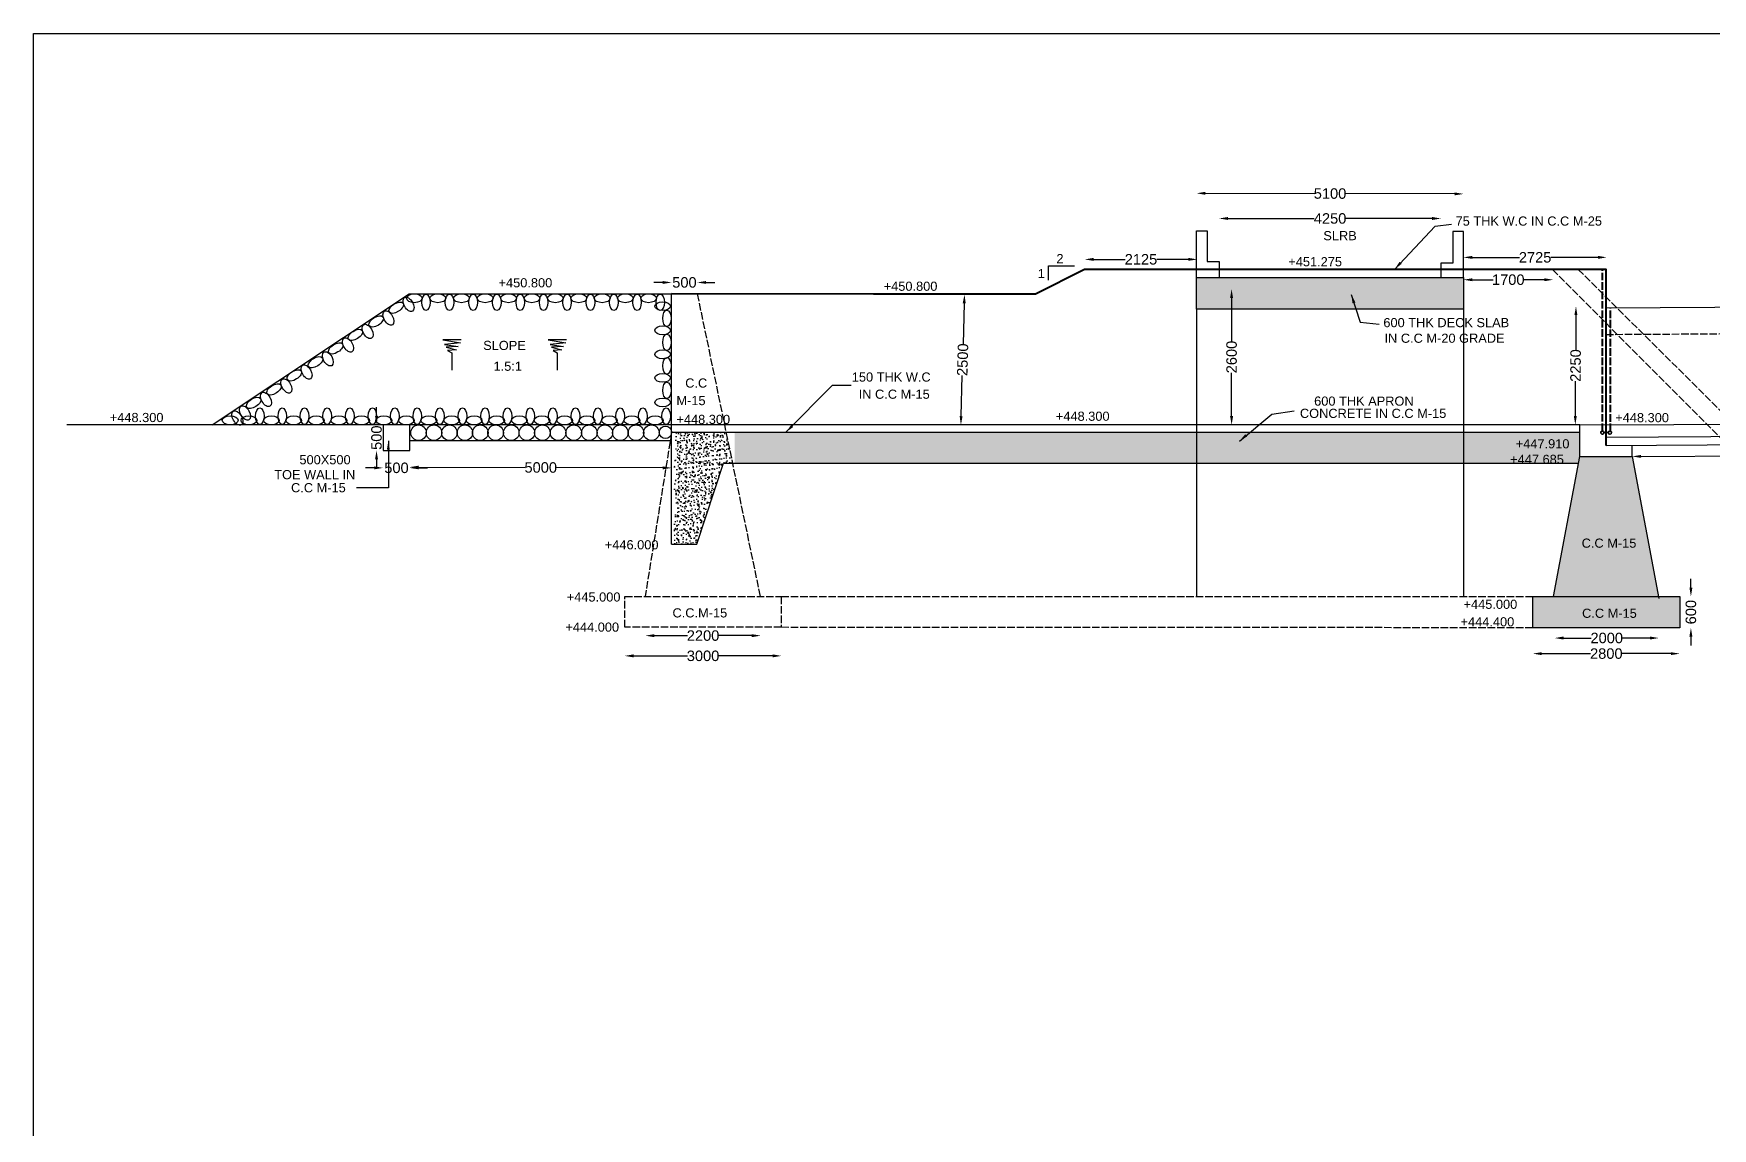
# Model space of a CAD drawing. Header units: millimetres. Extents: x 3753 to 102774, y 3437 to 71233.
# Drawn here: x 3753 to 35837, y 40430 to 61348 of the extents above; entities that cross this region are included whole.
import ezdxf

# ---------------------------------------------------------------- set-up
doc = ezdxf.new("R2010")
doc.units = ezdxf.units.MM
doc.header["$MEASUREMENT"] = 0
doc.linetypes.add('ACAD_ISO02W100', pattern=[15, 12, -3])
for name, color, linetype in [('DIM', 7, 'Continuous'), ('DWG', 7, 'Continuous'), ('TEXT', 7, 'Continuous')]:
    doc.layers.add(name, color=color, linetype=linetype)
doc.styles.get("Standard").update_dxf_attribs({"font": 'arial.ttf'})
doc.dimstyles.get("Standard").update_dxf_attribs({"dimtxt": 200, "dimasz": 170, "dimexe": 0.18, "dimexo": 0.0625, "dimgap": 0.09, "dimtad": 0, "dimdec": 0, "dimzin": 0, "dimdsep": 46, "dimtxsty": 'Standard', "dimcen": 0.09, "dimse1": 1, "dimse2": 1, "dimadec": 0, "dimazin": 0, "dimtfac": 1, "dimtdec": 0, "dimtofl": 0, "dimtmove": 0, "dimatfit": 3, "dimfxl": 1, "dimtolj": 1, "dimtzin": 0, "dimarcsym": 0})
pattern_1 = [(50, (0, 0), (179.31505, -15.68803), [18.75, -206.25]), (355, (0, 0), (-34.68783, 188.04803), [15, -165]), (100.4514, (14.94, -1.3), (144.62735, 172.3599), [15.93505, -175.28553]), (46.1842, (0, 50), (266.81026, -41.37975), [28.125, -309.375]), (96.6356, (22.23, 46.55), (233.6657, 243.5295), [23.9026, -262.9282]), (351.1842, (0, 50), (233.6655, 243.5297), [22.5, -247.5]), (21, (25, 37.5), (149.22676, -100.65472), [18.75, -206.25]), (326, (25, 37.5), (60.82883, 181.2875), [15, -165]), (71.4514, (37.44, 29.11), (210.05566, 80.63262), [15.93505, -175.28553]), (37.5, (0, 0), (3.039964, 83.223463), [0, -163, 0, -167.5, 0, -165.625]), (7.5, (0, 0), (65.76738, 98.60293), [0, -95.5, 0, -159.25, 0, -63.125]), (327.5, (-55.75, 0), (133.45561, -5.63872), [0, -62.5, 0, -195, 0, -258.75]), (317.5, (-80.75, 0), (145.79654, 25.02625), [0, -81.25, 0, -129.5, 0, -183.75])]

# ---------------------------------------------------------------- blocks, each defined once
blk = doc.blocks.new('*D1')
at = {"layer": 'Defpoints', "color": 0, "transparency": 16777216}
for p in [(10433, 53384), (10943, 53384), (10943, 53050)]:
    blk.add_point(p, dxfattribs=at)
at = {"layer": 'DIM', "color": 0, "lineweight": -2, "transparency": 16777216}
for p, q in [((10263, 53050), (10093, 53050)), ((11113, 53050), (11283, 53050))]:
    blk.add_line(p, q, dxfattribs=at)
at = {"layer": 'DIM', "color": 0, "transparency": 16777216}
for points in [[(10263, 53079), (10263, 53022), (10433, 53050)], [(11113, 53079), (11113, 53022), (10943, 53050)]]:
    blk.add_solid(points, dxfattribs=at)
at = {"layer": 'DIM', "color": 0, "transparency": 16777216, "insert": (10688, 53050), "char_height": 200, "attachment_point": 5}
blk.add_mtext('\\A1;500', dxfattribs=at)
blk = doc.blocks.new('*D2')
at = {"layer": 'Defpoints', "color": 0, "transparency": 16777216}
for p in [(10943, 53050), (15947, 53050), (15947, 53036)]:
    blk.add_point(p, dxfattribs=at)
at = {"layer": 'DIM', "color": 0, "lineweight": -2, "transparency": 16777216}
for p, q in [((11113, 53064), (13147, 53058)), ((15777, 53051), (13743, 53057))]:
    blk.add_line(p, q, dxfattribs=at)
at = {"layer": 'DIM', "color": 0, "transparency": 16777216}
for points in [[(11113, 53093), (11113, 53036), (10943, 53065)], [(15777, 53079), (15777, 53022), (15947, 53050)]]:
    blk.add_solid(points, dxfattribs=at)
at = {"layer": 'DIM', "color": 0, "transparency": 16777216, "insert": (13445, 53057), "char_height": 200, "attachment_point": 5, "rotation": 359.8353}
blk.add_mtext('\\A1;5000', dxfattribs=at)
blk = doc.blocks.new('*D3')
at = {"layer": 'Defpoints', "color": 0, "transparency": 16777216}
for p in [(15444, 49819), (17649, 49845), (17649, 49819)]:
    blk.add_point(p, dxfattribs=at)
at = {"layer": 'DIM', "color": 0, "lineweight": -2, "transparency": 16777216}
for p, q in [((15614, 49845), (16247, 49845)), ((17479, 49845), (16847, 49845))]:
    blk.add_line(p, q, dxfattribs=at)
at = {"layer": 'DIM', "color": 0, "transparency": 16777216}
for points in [[(15614, 49873), (15614, 49816), (15444, 49845)], [(17479, 49873), (17479, 49816), (17649, 49845)]]:
    blk.add_solid(points, dxfattribs=at)
at = {"layer": 'DIM', "color": 0, "transparency": 16777216, "insert": (16547, 49845), "char_height": 200, "attachment_point": 5}
blk.add_mtext('\\A1;2200', dxfattribs=at)
blk = doc.blocks.new('*D4')
at = {"layer": 'Defpoints', "color": 0, "transparency": 16777216}
for p in [(15049, 49471), (18045, 49471), (18045, 49458)]:
    blk.add_point(p, dxfattribs=at)
at = {"layer": 'DIM', "color": 0, "lineweight": -2, "transparency": 16777216}
for p, q in [((15219, 49458), (16248, 49458)), ((17875, 49458), (16845, 49458))]:
    blk.add_line(p, q, dxfattribs=at)
at = {"layer": 'DIM', "color": 0, "transparency": 16777216}
for points in [[(15219, 49487), (15219, 49430), (15049, 49458)], [(17875, 49487), (17875, 49430), (18045, 49458)]]:
    blk.add_solid(points, dxfattribs=at)
at = {"layer": 'DIM', "color": 0, "transparency": 16777216, "insert": (16547, 49458), "char_height": 200, "attachment_point": 5}
blk.add_mtext('\\A1;3000', dxfattribs=at)
blk = doc.blocks.new('*D5')
at = {"layer": 'Defpoints', "color": 0, "transparency": 16777216}
for p in [(16435, 56593), (15947, 56376), (16435, 56376)]:
    blk.add_point(p, dxfattribs=at)
at = {"layer": 'DIM', "color": 0, "lineweight": -2, "transparency": 16777216}
for p, q in [((15777, 56593), (15607, 56593)), ((16605, 56593), (16775, 56593))]:
    blk.add_line(p, q, dxfattribs=at)
at = {"layer": 'DIM', "color": 0, "transparency": 16777216}
for points in [[(15777, 56621), (15777, 56565), (15947, 56593)], [(16605, 56621), (16605, 56565), (16435, 56593)]]:
    blk.add_solid(points, dxfattribs=at)
at = {"layer": 'DIM', "color": 0, "transparency": 16777216, "insert": (16191, 56593), "char_height": 200, "attachment_point": 5}
blk.add_mtext('\\A1;500', dxfattribs=at)
blk = doc.blocks.new('*D6')
at = {"layer": 'Defpoints', "color": 0, "transparency": 16777216}
for p in [(21478, 56367), (21543, 56365), (21409, 53870)]:
    blk.add_point(p, dxfattribs=at)
at = {"layer": 'DIM', "color": 0, "lineweight": -2, "transparency": 16777216}
for p, q in [((21539, 56195), (21517, 55417)), ((21479, 54038), (21501, 54817))]:
    blk.add_line(p, q, dxfattribs=at)
at = {"layer": 'DIM', "color": 0, "transparency": 16777216}
for points in [[(21510, 56196), (21567, 56195), (21543, 56365)], [(21451, 54039), (21507, 54037), (21474, 53868)]]:
    blk.add_solid(points, dxfattribs=at)
at = {"layer": 'DIM', "color": 0, "transparency": 16777216, "insert": (21509, 55117), "char_height": 200, "attachment_point": 5, "rotation": 88.4198}
blk.add_mtext('\\A1;2500', dxfattribs=at)
blk = doc.blocks.new('*D7')
at = {"layer": 'Defpoints', "color": 0, "transparency": 16777216}
for p in [(23840, 57034), (23840, 56843), (25992, 56843)]:
    blk.add_point(p, dxfattribs=at)
at = {"layer": 'DIM', "color": 0, "lineweight": -2, "transparency": 16777216}
for p, q in [((24010, 57034), (24615, 57034)), ((25822, 57034), (25217, 57034))]:
    blk.add_line(p, q, dxfattribs=at)
at = {"layer": 'DIM', "color": 0, "transparency": 16777216}
for points in [[(24010, 57062), (24010, 57006), (23840, 57034)], [(25822, 57062), (25822, 57006), (25992, 57034)]]:
    blk.add_solid(points, dxfattribs=at)
at = {"layer": 'DIM', "color": 0, "transparency": 16777216, "insert": (24916, 57034), "char_height": 200, "attachment_point": 5}
blk.add_mtext('\\A1;2125', dxfattribs=at)
blk = doc.blocks.new('*D8')
at = {"layer": 'Defpoints', "color": 0, "transparency": 16777216}
for p in [(26603, 56466), (26648, 56466), (26603, 53870)]:
    blk.add_point(p, dxfattribs=at)
at = {"layer": 'DIM', "color": 0, "lineweight": -2, "transparency": 16777216}
for p, q in [((26648, 56296), (26648, 55468)), ((26648, 54040), (26648, 54868))]:
    blk.add_line(p, q, dxfattribs=at)
at = {"layer": 'DIM', "color": 0, "transparency": 16777216}
for points in [[(26619, 56296), (26676, 56296), (26648, 56466)], [(26619, 54040), (26676, 54040), (26648, 53870)]]:
    blk.add_solid(points, dxfattribs=at)
at = {"layer": 'DIM', "color": 0, "transparency": 16777216, "insert": (26648, 55168), "char_height": 200, "attachment_point": 5, "rotation": 90}
blk.add_mtext('\\A1;2600', dxfattribs=at)
blk = doc.blocks.new('*D9')
at = {"layer": 'Defpoints', "color": 0, "transparency": 16777216}
for p in [(30650, 57815), (26410, 56994), (30650, 56994)]:
    blk.add_point(p, dxfattribs=at)
at = {"layer": 'DIM', "color": 0, "lineweight": -2, "transparency": 16777216}
for p, q in [((26580, 57815), (28228, 57815)), ((30480, 57815), (28832, 57815))]:
    blk.add_line(p, q, dxfattribs=at)
at = {"layer": 'DIM', "color": 0, "transparency": 16777216}
for points in [[(26580, 57844), (26580, 57787), (26410, 57815)], [(30480, 57844), (30480, 57787), (30650, 57815)]]:
    blk.add_solid(points, dxfattribs=at)
at = {"layer": 'DIM', "color": 0, "transparency": 16777216, "insert": (28530, 57815), "char_height": 200, "attachment_point": 5}
blk.add_mtext('\\A1;4250', dxfattribs=at)
blk = doc.blocks.new('*D10')
at = {"layer": 'Defpoints', "color": 0, "transparency": 16777216}
for p in [(31079, 58285), (25977, 57578), (31077, 57566)]:
    blk.add_point(p, dxfattribs=at)
at = {"layer": 'DIM', "color": 0, "lineweight": -2, "transparency": 16777216}
for p, q in [((26148, 58296), (28230, 58291)), ((30909, 58285), (28827, 58290))]:
    blk.add_line(p, q, dxfattribs=at)
at = {"layer": 'DIM', "color": 0, "transparency": 16777216}
for points in [[(26148, 58325), (26148, 58268), (25978, 58297)], [(30909, 58313), (30909, 58257), (31079, 58285)]]:
    blk.add_solid(points, dxfattribs=at)
at = {"layer": 'DIM', "color": 0, "transparency": 16777216, "insert": (28529, 58291), "char_height": 200, "attachment_point": 5, "rotation": 359.8649}
blk.add_mtext('\\A1;5100', dxfattribs=at)
blk = doc.blocks.new('*D11')
at = {"layer": 'Defpoints', "color": 0, "transparency": 16777216}
for p in [(31077, 57061), (33818, 57072), (33818, 57061)]:
    blk.add_point(p, dxfattribs=at)
at = {"layer": 'DIM', "color": 0, "lineweight": -2, "transparency": 16777216}
for p, q in [((31247, 57072), (32147, 57072)), ((33648, 57072), (32749, 57072))]:
    blk.add_line(p, q, dxfattribs=at)
at = {"layer": 'DIM', "color": 0, "transparency": 16777216}
for points in [[(31247, 57101), (31247, 57044), (31077, 57072)], [(33648, 57101), (33648, 57044), (33818, 57072)]]:
    blk.add_solid(points, dxfattribs=at)
at = {"layer": 'DIM', "color": 0, "transparency": 16777216, "insert": (32448, 57072), "char_height": 200, "attachment_point": 5}
blk.add_mtext('\\A1;2725', dxfattribs=at)
blk = doc.blocks.new('*D12')
at = {"layer": 'Defpoints', "color": 0, "transparency": 16777216}
for p in [(31077, 56687), (32793, 56687), (32793, 56645)]:
    blk.add_point(p, dxfattribs=at)
at = {"layer": 'DIM', "color": 0, "lineweight": -2, "transparency": 16777216}
for p, q in [((31247, 56645), (31646, 56645)), ((32623, 56645), (32224, 56645))]:
    blk.add_line(p, q, dxfattribs=at)
at = {"layer": 'DIM', "color": 0, "transparency": 16777216}
for points in [[(31247, 56673), (31247, 56617), (31077, 56645)], [(32623, 56673), (32623, 56617), (32793, 56645)]]:
    blk.add_solid(points, dxfattribs=at)
at = {"layer": 'DIM', "color": 0, "transparency": 16777216, "insert": (31935, 56645), "char_height": 200, "attachment_point": 5}
blk.add_mtext('\\A1;1700', dxfattribs=at)
blk = doc.blocks.new('*D13')
at = {"layer": 'Defpoints', "color": 0, "transparency": 16777216}
for p in [(33229, 56139), (33484, 56138), (33471, 53870)]:
    blk.add_point(p, dxfattribs=at)
at = {"layer": 'DIM', "color": 0, "lineweight": -2, "transparency": 16777216}
for p, q in [((33228, 55969), (33224, 55306)), ((33217, 54042), (33221, 54705))]:
    blk.add_line(p, q, dxfattribs=at)
at = {"layer": 'DIM', "color": 0, "transparency": 16777216}
for points in [[(33200, 55970), (33256, 55969), (33229, 56139)], [(33188, 54042), (33245, 54042), (33216, 53872)]]:
    blk.add_solid(points, dxfattribs=at)
at = {"layer": 'DIM', "color": 0, "transparency": 16777216, "insert": (33222, 55006), "char_height": 200, "attachment_point": 5, "rotation": 89.6691}
blk.add_mtext('\\A1;2250', dxfattribs=at)
blk = doc.blocks.new('*D16')
at = {"layer": 'Defpoints', "color": 0, "transparency": 16777216}
for p in [(34302, 53268), (46315, 53324), (46315, 53323)]:
    blk.add_point(p, dxfattribs=at)
at = {"layer": 'DIM', "color": 0, "lineweight": -2, "transparency": 16777216}
for p, q in [((34472, 53270), (39942, 53295)), ((46145, 53323), (40675, 53298))]:
    blk.add_line(p, q, dxfattribs=at)
at = {"layer": 'DIM', "color": 0, "transparency": 16777216}
for points in [[(34472, 53298), (34472, 53242), (34302, 53269)], [(46145, 53351), (46145, 53295), (46315, 53324)]]:
    blk.add_solid(points, dxfattribs=at)
at = {"layer": 'DIM', "color": 0, "transparency": 16777216, "insert": (40308, 53296), "char_height": 200, "attachment_point": 5, "rotation": 0.2611}
blk.add_mtext('\\A1;12000', dxfattribs=at)
blk = doc.blocks.new('*D22')
at = {"layer": 'Defpoints', "color": 0, "transparency": 16777216}
for p in [(32405, 49996), (35212, 49996), (35212, 49501)]:
    blk.add_point(p, dxfattribs=at)
at = {"layer": 'DIM', "color": 0, "lineweight": -2, "transparency": 16777216}
for p, q in [((32575, 49501), (33508, 49501)), ((35042, 49501), (34109, 49501))]:
    blk.add_line(p, q, dxfattribs=at)
at = {"layer": 'DIM', "color": 0, "transparency": 16777216}
for points in [[(32575, 49529), (32575, 49473), (32405, 49501)], [(35042, 49529), (35042, 49473), (35212, 49501)]]:
    blk.add_solid(points, dxfattribs=at)
at = {"layer": 'DIM', "color": 0, "transparency": 16777216, "insert": (33809, 49501), "char_height": 200, "attachment_point": 5}
blk.add_mtext('\\A1;2800', dxfattribs=at)
blk = doc.blocks.new('*D23')
at = {"layer": 'Defpoints', "color": 0, "transparency": 16777216}
for p in [(32822, 49770), (34813, 49799), (34813, 49770)]:
    blk.add_point(p, dxfattribs=at)
at = {"layer": 'DIM', "color": 0, "lineweight": -2, "transparency": 16777216}
for p, q in [((32992, 49799), (33517, 49799)), ((34643, 49799), (34118, 49799))]:
    blk.add_line(p, q, dxfattribs=at)
at = {"layer": 'DIM', "color": 0, "transparency": 16777216}
for points in [[(32992, 49828), (32992, 49771), (32822, 49799)], [(34643, 49828), (34643, 49771), (34813, 49799)]]:
    blk.add_solid(points, dxfattribs=at)
at = {"layer": 'DIM', "color": 0, "transparency": 16777216, "insert": (33817, 49799), "char_height": 200, "attachment_point": 5}
blk.add_mtext('\\A1;2000', dxfattribs=at)
blk = doc.blocks.new('*D36')
at = {"layer": 'Defpoints', "color": 0, "transparency": 16777216}
for p in [(35212, 50593), (35426, 50593), (35212, 49996)]:
    blk.add_point(p, dxfattribs=at)
at = {"layer": 'DIM', "color": 0, "lineweight": -2, "transparency": 16777216}
for p, q in [((35426, 50763), (35426, 50933)), ((35426, 49826), (35426, 49656))]:
    blk.add_line(p, q, dxfattribs=at)
at = {"layer": 'DIM', "color": 0, "transparency": 16777216}
for points in [[(35397, 50763), (35454, 50763), (35426, 50593)], [(35397, 49826), (35454, 49826), (35426, 49996)]]:
    blk.add_solid(points, dxfattribs=at)
at = {"layer": 'DIM', "color": 0, "transparency": 16777216, "insert": (35426, 50294), "char_height": 200, "attachment_point": 5, "rotation": 90}
blk.add_mtext('\\A1;600', dxfattribs=at)
blk = doc.blocks.new('*D115')
at = {"layer": 'Defpoints', "color": 0, "transparency": 16777216}
for p in [(10307, 53870), (10433, 53870), (10433, 53384)]:
    blk.add_point(p, dxfattribs=at)
at = {"layer": 'TEXT', "color": 0, "lineweight": -2, "transparency": 16777216}
for p, q in [((10307, 54040), (10307, 54210)), ((10307, 53214), (10307, 53044))]:
    blk.add_line(p, q, dxfattribs=at)
at = {"layer": 'TEXT', "color": 0, "transparency": 16777216}
for points in [[(10279, 54040), (10335, 54040), (10307, 53870)], [(10279, 53214), (10335, 53214), (10307, 53384)]]:
    blk.add_solid(points, dxfattribs=at)
at = {"layer": 'TEXT', "color": 0, "transparency": 16777216, "insert": (10307, 53627), "char_height": 200, "attachment_point": 5, "rotation": 90}
blk.add_mtext('\\A1;500', dxfattribs=at)

msp = doc.modelspace()

# ---------------------------------------------------------------- hatches: boundary and pattern name
at = {"layer": 'DWG'}
h = msp.add_hatch(dxfattribs=at)
h.set_pattern_fill('AR-CONC', color=256, scale=25, style=0)
h.set_pattern_definition(pattern_1)
h.paths.add_polyline_path([(31077.2, 56687.3), (25976.7, 56687.3), (25976.7, 56085.8), (31077.2, 56085.8)])
h = msp.add_hatch(dxfattribs=at)
h.set_pattern_fill('AR-CONC', color=256, scale=25, style=0)
h.set_pattern_definition(pattern_1)
h.paths.add_polyline_path([(16985.3, 53731.3), (16000.4, 53731.3), (16000.4, 51593.8), (16428.3, 51593.8), (16938.4, 53141.5), (17108, 53141.5)])
h = msp.add_hatch(dxfattribs=at)
h.set_pattern_fill('AR-CONC', color=256, scale=25, style=0)
h.set_pattern_definition(pattern_1)
h.paths.add_polyline_path([(25976.7, 53731.3), (17151.9, 53731.3), (17151.9, 53141.5), (25976.7, 53141.5)])
h = msp.add_hatch(dxfattribs=at)
h.set_pattern_fill('AR-CONC', color=256, scale=25, style=0)
h.set_pattern_definition(pattern_1)
h.paths.add_polyline_path([(31077.2, 53731.3), (25976.7, 53731.3), (25976.7, 53141.5), (31077.2, 53141.5)])
h.paths.add_polyline_path([(33305, 53731.3), (31077.2, 53731.3), (31077.2, 53141.5), (33281.2, 53141.5), (33305, 53267.9)])
h = msp.add_hatch(dxfattribs=at)
h.set_pattern_fill('AR-CONC', color=256, scale=25, style=0)
h.set_pattern_definition(pattern_1)
h.paths.add_polyline_path([(34301.8, 53267.9), (33305, 53267.9), (32802.5, 50592.8), (34805.4, 50592.8)])
h.paths.add_polyline_path([(35211.8, 50592.8), (32405.3, 50592.8), (32405.3, 49995.8), (35211.8, 49995.8)])

# ---------------------------------------------------------------- linework, layer by layer
msp.add_lwpolyline([(102774.3, 3436.9), (3752.7, 3436.9), (3752.7, 61348.2), (102774.3, 61348.2)], close=True)
for points in [[(25976.7, 56687.3), (25976.7, 57577.6), (26181.5, 57577.6), (26181.5, 56994.1), (26410.3, 56994.1), (26410.3, 56687.3)], [(31077.2, 56687.3), (31077.2, 57565.5), (30878.5, 57565.5), (30878.5, 56964), (30649.6, 56964), (30649.6, 56687.3)], [(33805.7, 53479.1), (59825.9, 53648.6), (59825.9, 56621.5), (76098.6, 56621.5), (80008.4, 54039.8)], [(15946.8, 53731.3), (15946.8, 56375.8)], [(33799.9, 56108.3), (59821.6, 56265)], [(25976.7, 56085.8), (25976.7, 50590.1)], [(31077.2, 56085.8), (31077.2, 50590.1)], [(11921.8, 55497.9), (11574.9, 55497.9), (11911.7, 55437.3), (11608.6, 55410.4), (11867.9, 55366.7), (11638.9, 55356.6), (11834.2, 55302.8), (11665.9, 55292.7), (11746.7, 55249), (11746.7, 54915.9)], [(13935.6, 55497.9), (13588.8, 55497.9), (13925.5, 55437.3), (13622.5, 55410.4), (13881.8, 55366.7), (13652.8, 55356.6), (13848.1, 55302.8), (13679.7, 55292.7), (13760.5, 55249), (13760.5, 54915.9)], [(33305, 53869.7), (83550.4, 54052.7)], [(33305, 53869.7), (10943.3, 53869.7), (10433.4, 53869.7), (7198.7, 53869.7), (4388, 53869.7)], [(10433.4, 53869.7), (10433.4, 53384.2), (10943.3, 53384.2), (10943.3, 53869.7)], [(15946.8, 51593.8), (15946.8, 53731.3), (33305, 53731.3)], [(33305, 53267.9), (33305, 53869.7)], [(33805.7, 53636.6), (59825.9, 53801.8)], [(10943.3, 53572.4), (15946.8, 53572.4)], [(32802.5, 50592.8), (33305, 53267.9), (34301.8, 53267.9), (34812.3, 50556.1)], [(34301.8, 53267.9), (34301.8, 53477.4)], [(15946.8, 51593.8), (16428.3, 51593.8), (16938.4, 53141.5), (33281.2, 53141.5)]]:
    msp.add_lwpolyline(points, dxfattribs=at)
at = {"layer": 'DWG', "lineweight": 40}
msp.add_lwpolyline([(33805.7, 53479.1), (33805.7, 56843.5), (29167.3, 56843.5), (25333.2, 56843.5), (23839.6, 56843.5), (22903.3, 56367.2), (19801.7, 56367.2), (15946.8, 56375.8)], dxfattribs=at)
at = {"layer": 'DWG', "linetype": 'ACAD_ISO02W100', "ltscale": 12}
for points in [[(32779.6, 56843.5), (36121.8, 53494.2)], [(33272.1, 56843.5), (42085.4, 48081.9)], [(16435.3, 56375.8), (17638.7, 50590.1)], [(33799.9, 55599.8), (59821.6, 55769.9)], [(15946.8, 53731.3), (15437.7, 50590.1)], [(18042.8, 50590.1), (32405.3, 50590.1)], [(32405.3, 49995.8), (18042.8, 50003.7)]]:
    msp.add_lwpolyline(points, dxfattribs=at)
at = {"layer": 'DWG', "linetype": 'ACAD_ISO02W100', "lineweight": 40, "ltscale": 12}
for points in [[(33737.1, 53754.2), (33737.1, 56841.4)], [(33888.4, 53752.5), (33888.4, 56108.8)]]:
    msp.add_lwpolyline(points, dxfattribs=at)
at = {"layer": 'DWG'}
for points in [[(25976.7, 56687.3), (31077.2, 56687.3), (31077.2, 56085.8), (25976.7, 56085.8)], [(32405.3, 50592.8), (35211.8, 50592.8), (35211.8, 49995.8), (32405.3, 49995.8)]]:
    msp.add_lwpolyline(points, close=True, dxfattribs=at)
at = {"layer": 'DWG', "lineweight": 30}
msp.add_lwpolyline([(7166.9, 53869.7), (10932.5, 56375.8), (15946.8, 56375.8)], dxfattribs=at)
at = {"layer": 'DWG', "lineweight": 35}
msp.add_lwpolyline([(33763.8, 53724.6), (33846.7, 53724.6)], dxfattribs=at)
at = {"layer": 'DWG', "linetype": 'ACAD_ISO02W100', "ltscale": 12}
msp.add_lwpolyline([(15052.4, 50590.1), (18042.8, 50590.1), (18042.8, 50003.7), (15052.4, 50003.7)], close=True, dxfattribs=at)
at = {"layer": 'DWG', "lineweight": 30}
for centre, radius in [((11109.8, 53721), 148.7), ((11404.4, 53721), 148.7), ((11700.6, 53721), 148.7), ((11995.2, 53721), 148.7), ((12289.2, 53721), 148.7), ((12582.3, 53721), 148.7), ((12880.8, 53721), 148.7), ((13180, 53721), 148.7), ((13476.1, 53721), 148.7), ((13777.6, 53721), 148.7), ((14075.2, 53721), 148.7), ((14372.9, 53721), 148.7), ((14670, 53721), 148.7), ((14966.1, 53721), 148.7), ((15265.3, 53721), 148.7), ((15560.7, 53721), 148.7), ((15828, 53729.9), 118.8)]:
    msp.add_circle(centre, radius, dxfattribs=at)
at = {"layer": 'DWG', "lineweight": 35}
for centre in [(33733.1, 53723.7), (33877.5, 53723.7)]:
    msp.add_circle(centre, 30.8, dxfattribs=at)
at = {"layer": 'DWG'}
for centre, major_axis, ratio in [((10683.4, 56110), (131.9, 84.5), 0.5161297), ((10918.8, 56175.3), (-74.5, 130.7), 0.5630241), ((11028.3, 56291.5), (-150.5, 0), 0.5630241), ((11252.1, 56213.2), (0, -156.6), 0.5161297), ((11478.4, 56291.5), (-150.5, 0), 0.5630241), ((11702.3, 56213.2), (0, -156.6), 0.5161297), ((11929.8, 56291.5), (-150.5, 0), 0.5630241), ((12153.6, 56213.2), (0, -156.6), 0.5161297), ((12382.5, 56291.5), (-150.5, 0), 0.5630241), ((12606.3, 56213.2), (0, -156.6), 0.5161297), ((12830.1, 56291.5), (-150.5, 0), 0.5630241), ((13053.9, 56213.2), (0, -156.6), 0.5161297), ((13276.5, 56291.5), (-150.5, 0), 0.5630241), ((13500.3, 56213.2), (0, -156.6), 0.5161297), ((13724.1, 56291.5), (-150.5, 0), 0.5630241), ((13948, 56213.2), (0, -156.6), 0.5161297), ((14171.8, 56291.5), (-150.5, 0), 0.5630241), ((14395.6, 56213.2), (0, -156.6), 0.5161297), ((14618.6, 56291.5), (-150.5, 0), 0.5630241), ((14842.4, 56213.2), (0, -156.6), 0.5161297), ((15061.2, 56291.5), (-150.5, 0), 0.5630241), ((15285, 56213.2), (0, -156.6), 0.5161297), ((15506.3, 56291.5), (-150.5, 0), 0.5630241), ((15774.3, 56139.9), (-150.5, 0), 0.5630241), ((15730.1, 56213.2), (0, -156.6), 0.5161297), ((10299.8, 55848.2), (131.9, 84.5), 0.5161297), ((10535.1, 55913.5), (-74.5, 130.7), 0.5630241), ((15856.5, 55908.4), (0, -156.6), 0.5161297), ((9762.1, 55397.9), (-74.5, 130.7), 0.5630241), ((9901.8, 55591.1), (131.9, 84.5), 0.5161297), ((10137.2, 55656.4), (-74.5, 130.7), 0.5630241), ((15774.3, 55678.6), (-150.5, 0), 0.5630241), ((15856.5, 55448.7), (0, -156.6), 0.5161297), ((9140.6, 55068.4), (131.9, 84.5), 0.5161297), ((9376, 55133.7), (-74.5, 130.7), 0.5630241), ((9526.7, 55332.6), (131.9, 84.5), 0.5161297), ((15774.3, 55218.8), (-150.5, 0), 0.5630241), ((8734.4, 54817), (131.9, 84.5), 0.5161297), ((8969.8, 54882.3), (-74.5, 130.7), 0.5630241), ((15856.5, 54999.9), (0, -156.6), 0.5161297), ((8348.4, 54550.4), (131.9, 84.5), 0.5161297), ((8583.8, 54615.7), (-74.5, 130.7), 0.5630241), ((15774.3, 54770), (-150.5, 0), 0.5630241), ((15856.5, 54530), (0, -156.6), 0.5161297), ((7794.3, 54098), (-74.5, 130.7), 0.5630241), ((7959.2, 54292.2), (131.9, 84.5), 0.5161297), ((8194.6, 54357.5), (-74.5, 130.7), 0.5630241), ((15774.3, 54300.2), (-150.5, 0), 0.5630241), ((7509, 53960.1), (-150.5, 0), 0.5630241), ((7646.5, 54002.8), (-74.5, 130.7), 0.5630241), ((7867.9, 53957.7), (-150.5, 0), 0.5630241), ((8076.5, 54038.5), (0, -156.6), 0.5161297), ((8297.8, 53957.7), (-150.5, 0), 0.5630241), ((8506.4, 54038.5), (0, -156.6), 0.5161297), ((8722.7, 53957.7), (-150.5, 0), 0.5630241), ((8931.3, 54038.5), (0, -156.6), 0.5161297), ((9155.1, 53957.7), (-150.5, 0), 0.5630241), ((9363.8, 54038.5), (0, -156.6), 0.5161297), ((9587.2, 53957.7), (-150.5, 0), 0.5630241), ((9795.8, 54038.5), (0, -156.6), 0.5161297), ((10019.6, 53957.7), (-150.5, 0), 0.5630241), ((10228.3, 54038.5), (0, -156.6), 0.5161297), ((10447, 53957.7), (-150.5, 0), 0.5630241), ((10655.7, 54038.5), (0, -156.6), 0.5161297), ((10876.9, 53957.7), (-150.5, 0), 0.5630241), ((11085.6, 54038.5), (0, -156.6), 0.5161297), ((11306.9, 53957.7), (-150.5, 0), 0.5630241), ((11515.5, 54038.5), (0, -156.6), 0.5161297), ((11741.9, 53957.7), (-150.5, 0), 0.5630241), ((11950.5, 54038.5), (0, -156.6), 0.5161297), ((12171.8, 53957.7), (-150.5, 0), 0.5630241), ((12380.4, 54038.5), (0, -156.6), 0.5161297), ((12601.7, 53957.7), (-150.5, 0), 0.5630241), ((12810.3, 54038.5), (0, -156.6), 0.5161297), ((13036.1, 53957.7), (-150.5, 0), 0.5630241), ((13244.7, 54038.5), (0, -156.6), 0.5161297), ((13468.5, 53957.7), (-150.5, 0), 0.5630241), ((13677.2, 54038.5), (0, -156.6), 0.5161297), ((13901, 53957.7), (-150.5, 0), 0.5630241), ((14109.6, 54038.5), (0, -156.6), 0.5161297), ((14328.4, 53957.7), (-150.5, 0), 0.5630241), ((14537, 54038.5), (0, -156.6), 0.5161297), ((14755, 53957.7), (-150.5, 0), 0.5630241), ((14963.6, 54038.5), (0, -156.6), 0.5161297), ((15187.4, 53957.7), (-150.5, 0), 0.5630241), ((15396.1, 54038.5), (0, -156.6), 0.5161297), ((15632.5, 53957.7), (-150.5, 0), 0.5630241), ((15841.2, 54038.5), (0, -156.6), 0.5161297)]:
    msp.add_ellipse(centre, major_axis=major_axis, ratio=ratio, dxfattribs=at)
at = {"layer": 'TEXT'}
msp.add_lwpolyline([(23146.2, 56639.8), (23146.2, 56908.7), (23647, 56908.7)], dxfattribs=at)

# ---------------------------------------------------------------- texts
for s, p in [('75 THK W.C IN C.C M-25', (30928.4, 57678.9)), ('SLRB', (28400.9, 57399.9)), ('2', (23299.7, 56960.7)), ('1', (22944.3, 56675.7)), ('+451.275', (27731.5, 56901.5)), ('+450.800', (12638.6, 56499.6)), ('+450.800', (19999, 56433.7)), ('600 THK DECK SLAB', (29548.2, 55738.5)), ('IN C.C M-20 GRADE', (29569.6, 55440)), ('SLOPE', (12345, 55302.4)), ('1.5:1', (12542.7, 54905.3)), ('150 THK W.C', (19389.7, 54698.8)), ('C.C', (16206, 54583.9)), ('IN C.C M-15', (19521.1, 54370.7)), ('M-15', (16038.1, 54248.6)), ('600 THK APRON ', (28225.4, 54238.8)), ('+448.300', (5208.8, 53925.5)), ('+448.300', (16038.1, 53889.3)), ('+448.300', (23289.5, 53949.9)), ('CONCRETE IN C.C M-15', (27953.5, 54004.5)), ('+448.300', (33979.4, 53922.6)), ('+447.910', (32078, 53423.2)), ('500X500', (8833.5, 53118.4)), ('+447.685', (31972, 53125.5)), ('TOE WALL IN', (8352.2, 52833.5)), ('C.C M-15', (8673.1, 52584.3)), ('+446.000', (14669, 51493.7)), ('C.C M-15', (33337.7, 51524.6)), ('+445.000', (13942.1, 50495.9)), ('+445.000', (31080.6, 50356.7)), ('+444.000', (13915.6, 49920.6)), ('C.C.M-15', (15962.8, 50192.6)), ('+444.400', (31023.4, 50021.8)), ('C.C M-15', (33345.9, 50185.2))]:
    msp.add_text(s, height=175, dxfattribs=at).set_placement(p)

# ---------------------------------------------------------------- dimensions: what is measured, and where the dimension line sits
at = {"layer": 'DIM'}
dim = msp.add_aligned_dim(p1=(25976.7301, 57577.5617), p2=(31077.1825, 57565.5316), distance=719.0151, dimstyle='Standard', dxfattribs=at)
dim.commit()
dim.dimension.update_dxf_attribs({"geometry": '*D10', "text_midpoint": (28528.6522, 58290.5598)})
for p1, p2, distance, text, picture, middle in [((26410.3, 56994.1), (30649.6, 56994.1), 821.1, '4250', '*D9', (28530, 57815.2)), ((25992.5, 56843.5), (23839.6, 56843.5), -190.5, '2125', '*D7', (24916, 57034)), ((31077.2, 57060.6), (33818.3, 57060.6), 11.8, '2725', '*D11', (32447.8, 57072.4)), ((15946.8, 56375.8), (16435.3, 56375.8), 217.1, '500', '*D5', (16191, 56592.9)), ((31077.2, 56687.3), (32793.5, 56687.3), -42.5, '1700', '*D12', (31935.3, 56644.8)), ((21409.1, 53869.7), (21478, 56367.2), -65.3, '2500', '*D6', (21508.9, 55116.6)), ((26603.1, 53869.7), (26603.1, 56465.5), -44.6, '2600', '*D8', (26647.6, 55167.6)), ((33470.6, 53870.3), (33483.7, 56137.9), 254.8, '2250', '*D13', (33222.3, 55005.6)), ((10433.4, 53384.2), (10943.3, 53384.2), -333.9, '500', '*D1', (10688.3, 53050.3)), ((34301.8, 53267.9), (46314.9, 53322.7), 1.2, '12000', '*D16', (40308.3, 53296.5)), ((10943.3, 53050.3), (15946.8, 53035.9), 14.4, '5000', '*D2', (13445.1, 53057.5)), ((35211.8, 49995.8), (35211.8, 50592.8), -213.9, '600', '*D36', (35425.7, 50294.3)), ((15444.1, 49819), (17649.5, 49819), 25.8, '2200', '*D3', (16546.8, 49844.7)), ((32405.3, 49995.8), (35211.8, 49995.8), -494.7, '2800', '*D22', (33808.5, 49501.1)), ((32821.7, 49770.2), (34813.2, 49770.2), 29.3, '2000', '*D23', (33817.5, 49799.4)), ((15048.7, 49471.2), (18045, 49471.2), -12.9, '3000', '*D4', (16546.8, 49458.3))]:
    dim = msp.add_aligned_dim(p1=p1, p2=p2, distance=distance, text=text, dimstyle='Standard', dxfattribs=at)
    dim.commit()
    dim.dimension.update_dxf_attribs({"geometry": picture, "text_midpoint": middle})
at = {"layer": 'TEXT'}
dim = msp.add_aligned_dim(p1=(10433.4, 53384.2), p2=(10433.4, 53869.7), distance=126.3, text='500', dimstyle='Standard', dxfattribs=at)
dim.commit()
dim.dimension.update_dxf_attribs({"geometry": '*D115', "text_midpoint": (10307.1, 53626.9)})

# ---------------------------------------------------------------- leaders
for points in [[(29760.8, 56843.5), (30535.5, 57666.5), (30853.1, 57704.6)], [(28934.5, 56364.3), (29105.3, 55831.2), (29468.3, 55795.7)], [(18131.6, 53731.3), (19018.8, 54627.7), (19380.2, 54627.7)], [(26796.9, 53563.5), (27419, 54077.7), (27840.9, 54142)], [(10532.9, 53569.4), (10532.9, 52667.3), (9926.8, 52667.3)]]:
    msp.add_leader(points, dimstyle='Standard', override={"dimgap": 0.09, "dimtad": 0}, dxfattribs=at)

doc.saveas('drawing.dxf')
